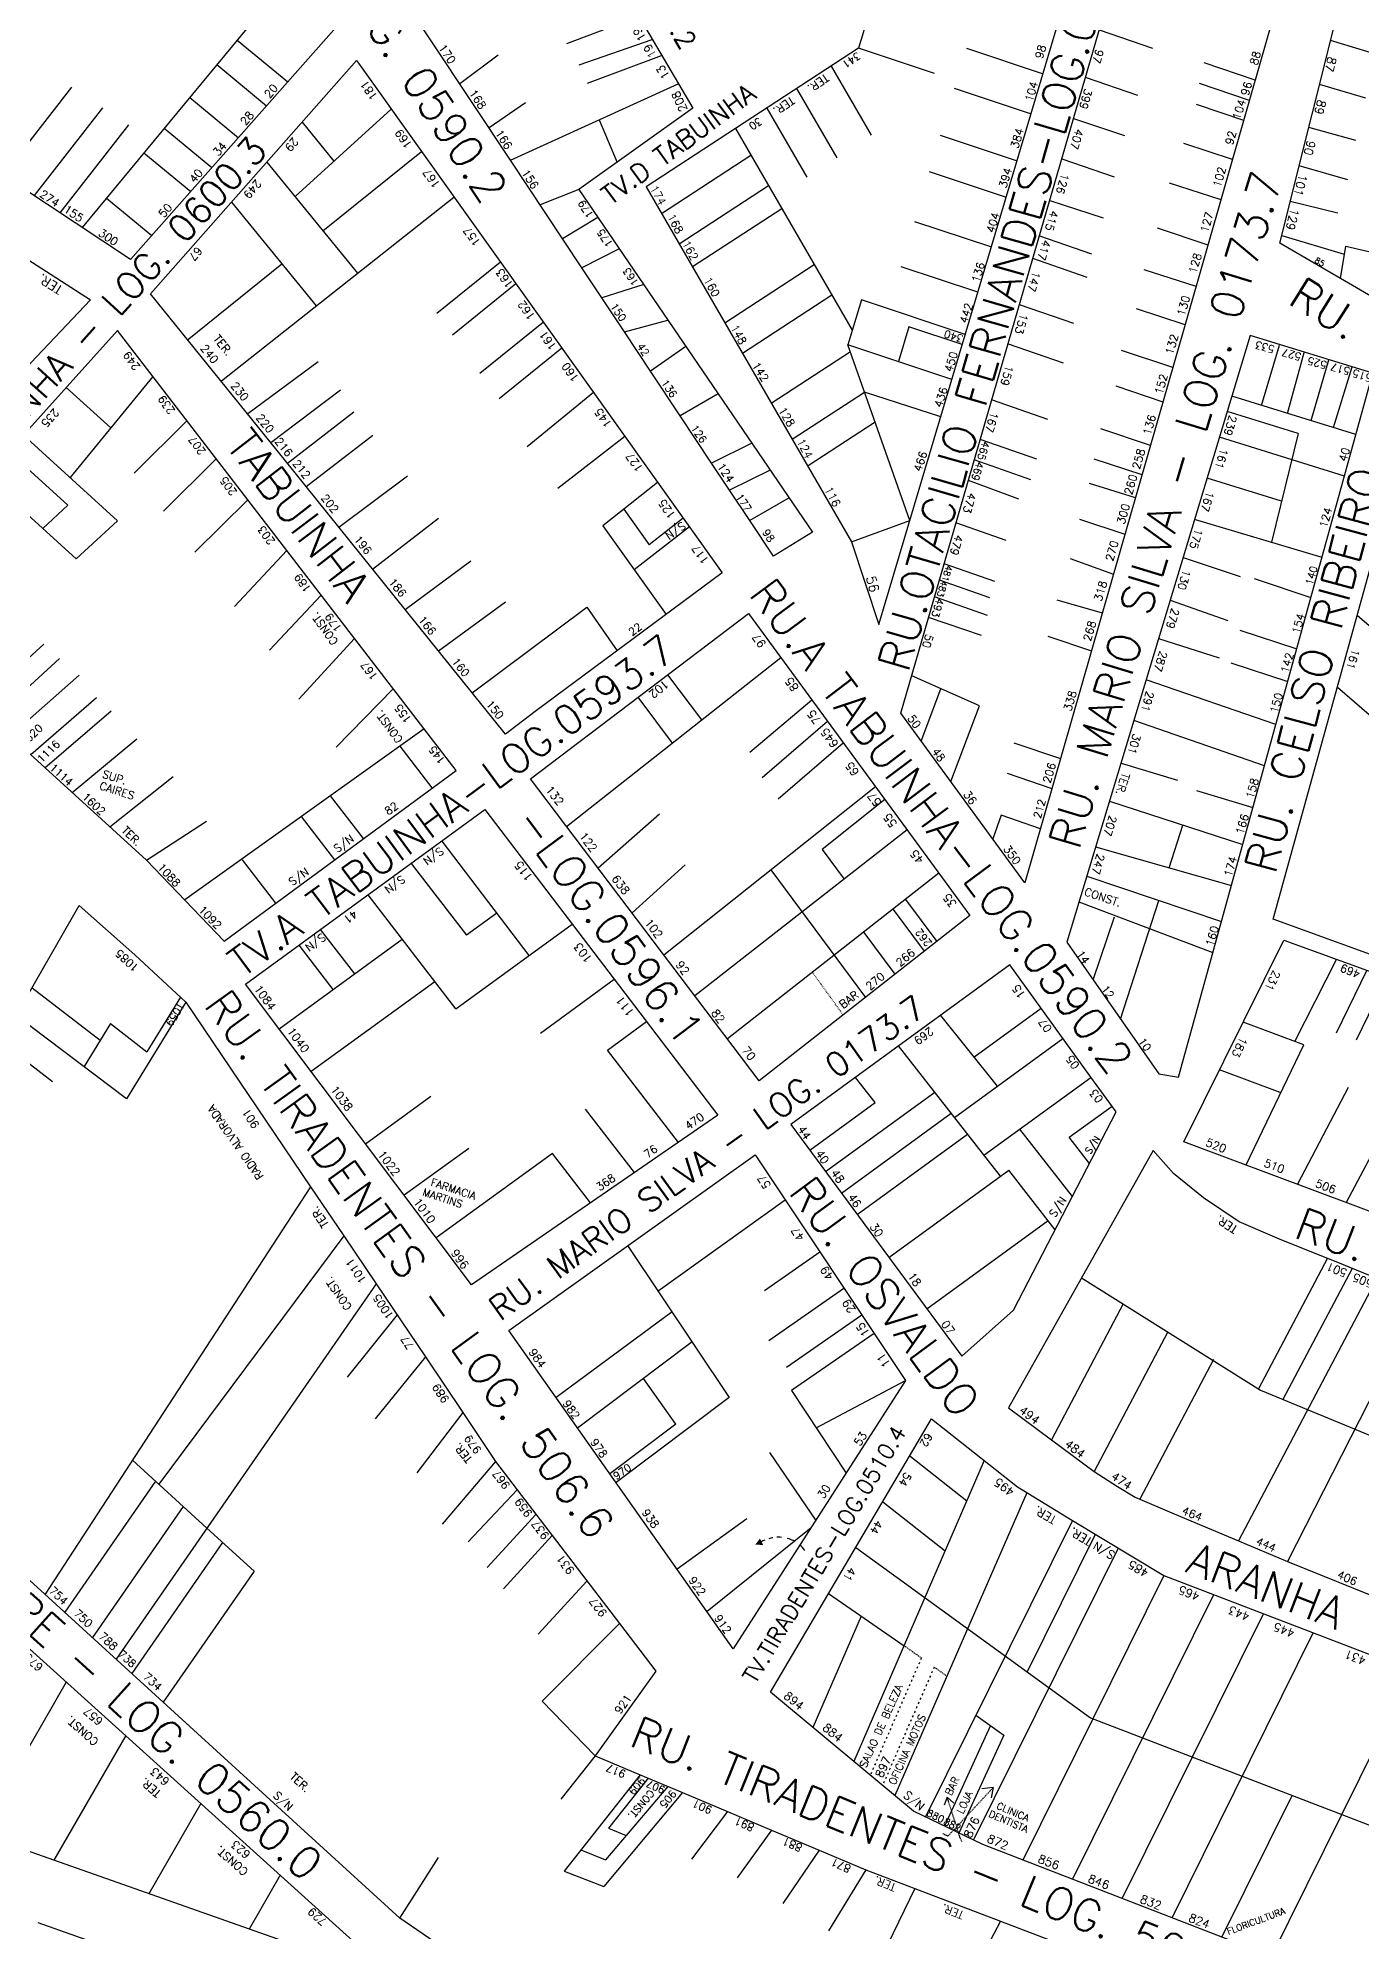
# Model space of a CAD drawing. Extents: x 714896 to 749292, y 8417558 to 8447149.
# Drawn here: x 738444 to 738692.1, y 8426297.7 to 8426652.6 of the extents above; entities that cross this region are included whole.
import ezdxf

# ---------------------------------------------------------------- set-up
doc = ezdxf.new("R2010")
doc.units = 0
doc.header["$MEASUREMENT"] = 0
doc.linetypes.add('ACAD_ISO03W100', pattern=[30, 12, -18])
for name, color, linetype in [('LOTE', 7, 'CONTINUOUS'), ('NUM-PORTA', 7, 'CONTINUOUS'), ('QUADRA', 6, 'CONTINUOUS'), ('TEXTO', 7, 'CONTINUOUS'), ('TEXTODERUA', 3, 'CONTINUOUS')]:
    doc.layers.add(name, color=color, linetype=linetype)
doc.styles.add('ROMANS', font='ROMANS.SHX', dxfattribs={"height": 1.5})

msp = doc.modelspace()

# ---------------------------------------------------------------- hatches: boundary and pattern name
at = {"layer": 'LOTE'}
msp.add_hatch(color=7, dxfattribs=at).paths.add_polyline_path([(738578.47, 8426370.08), (738579.96, 8426370.07), (738579.37, 8426371.26)])

# ---------------------------------------------------------------- linework, layer by layer
at = {"layer": 'LOTE', "color": 7}
for p, q in [((738492.3, 8426665.44, 517.74), (738452.27, 8426617.05, 517.09)), ((738543.17, 8426651.55, 519.87), (738556.59, 8426656.6, 519.43)), ((738481.35, 8426652.19, 1.15), (738490.84, 8426644.35)), ((738545.49, 8426647.54, 519.81), (738559.13, 8426652.29, 519.43)), ((738653.03, 8426650.59, 523), (738643.01, 8426654.04, 520)), ((738695.23, 8426649.42, 526.91), (738686.37, 8426652.1, 526.43)), ((738530.29, 8426649.34, 520.25), (738523.08, 8426643.99, 521.07)), ((738547.04, 8426644.09, 519.76), (738560.91, 8426649.26, 519.43)), ((738477.53, 8426647.57, 1.13), (738486.86, 8426639.86)), ((738650.2, 8426641.78, 522.85), (738640.44, 8426645.14, 520)), ((738662.6, 8426647.98, 524.64), (738672.19, 8426644.72, 526.07)), ((738450.29, 8426643.32, 516.68), (738437.45, 8426626.85, 517.09)), ((738472.43, 8426641.41, 1.1), (738481.56, 8426633.86)), ((738532.6, 8426629.65, 521.07), (738564.01, 8426643.99, 519.43)), ((738661.74, 8426644.12, 524.64), (738671.11, 8426640.93, 526.07)), ((738692.99, 8426641.27, 526.89), (738684.31, 8426643.86, 526.43)), ((738456.08, 8426639.49, 517.57), (738443.24, 8426623.02, 517.98)), ((738492.19, 8426622.86, 518.53), (738510.22, 8426639.24, 519.63)), ((738535.38, 8426640.41, 520.17), (738528.57, 8426635.72, 521.07)), ((738661.14, 8426640.18, 524.69), (738670.03, 8426637.15, 526.07)), ((738460.94, 8426636.27, 516.68), (738448.1, 8426619.8, 517.09)), ((738467.66, 8426635.65, 1.08), (738476.6, 8426628.26)), ((738493.51, 8426636.79, 519.55), (738499.48, 8426629.48, 518.93)), ((738549.2, 8426637.23, 519.27), (738552.59, 8426629.23, 517.58)), ((738647.79, 8426634.2, 522.75), (738638.21, 8426637.42, 520)), ((738691.13, 8426633.34, 526.89), (738682.28, 8426635.76, 526.43)), ((738463.84, 8426631.03, 1.06), (738472.63, 8426623.77)), ((738497.4, 8426616.42, 516.59), (738515.89, 8426631.3, 519.63)), ((738658.77, 8426632.87, 524.61), (738667.93, 8426629.85, 526.07)), ((738486.87, 8426629.3, 519.55), (738503.9, 8426608.45, 517.78)), ((738645.83, 8426626.48, 522.76), (738636.02, 8426629.87, 520)), ((738689.59, 8426625.99, 526.91), (738680.48, 8426628.6, 526.43)), ((738545.41, 8426624.16, 519.75), (738538.13, 8426621.32)), ((738656.07, 8426625.39, 524.49), (738665.76, 8426622.28, 526.07)), ((738456.83, 8426622.56, 1.03), (738465.34, 8426615.53)), ((738478.4, 8426588.3, 512.41), (738521.99, 8426622.75, 519.63)), ((738480.27, 8426621.79, 519.55), (738496.16, 8426602.34, 517.9)), ((738643.77, 8426618.78, 522.76), (738633.76, 8426622.04, 520)), ((738687.73, 8426619.72, 526.92), (738678.81, 8426621.91, 526.43)), ((738542.32, 8426615, 520.19), (738548.96, 8426618.95, 521.91)), ((738653.87, 8426616.95, 524.5), (738663.33, 8426613.81, 526.07)), ((738552.99, 8426613.03, 521.91), (738545.98, 8426609.5, 521.07)), ((738641.59, 8426612.02, 522.7), (738631.84, 8426615.39, 520)), ((738677.21, 8426615.56, 526.43), (738688.92, 8426612.03, 527.02)), ((738688.21, 8426607.49, 527.12), (738689.21, 8426613.54, 527.01)), ((738689.21, 8426613.54, 527.01), (738700.16, 8426611.02, 527.15)), ((738471.95, 8426595.94, 512.41), (738489.71, 8426610.23, 515.33)), ((738530.72, 8426610.53, 519.63), (738518.8, 8426600.92, 518.13)), ((738640.71, 8426607.68, 522.76), (738630.53, 8426611.21, 519.98)), ((738533.62, 8426606.46, 519.63), (738521.71, 8426596.85, 518.13)), ((738557.57, 8426606.33, 521.91), (738549.71, 8426603.88, 521.07)), ((738651.38, 8426609.19, 524.44), (738661.11, 8426606.05, 526.07)), ((738638.2, 8426599.04, 519.71), (738628.02, 8426602.56, 516.92)), ((738538.75, 8426599.27, 519.63), (738526.84, 8426589.66, 518.13)), ((738553.95, 8426597.49, 521.07), (738562.09, 8426599.69, 521.91)), ((738649.94, 8426601.88, 524.53), (738659.04, 8426598.84, 526.07)), ((738636.31, 8426591.6, 522.81), (738625.99, 8426595.17, 520)), ((738483.31, 8426582.16, 512.42), (738496.55, 8426591.9, 516.19)), ((738542.24, 8426594.39, 519.63), (738530.44, 8426584.9, 518.06)), ((738565.49, 8426594.71, 521.91), (738558.87, 8426590.08, 521.07)), ((738607.48, 8426562.12, 526.55), (738595.87, 8426595.06, 521.4)), ((738647.07, 8426594.05, 524.43), (738656.75, 8426590.83, 526.07)), ((738465.53, 8426589.11, 517.92), (738450, 8426570.17, 517.24)), ((738449.3, 8426587.03, 517.91), (738457.62, 8426579.46, 517.91)), ((738487.64, 8426576.75, 512.42), (738500.73, 8426586.59, 516.07)), ((738548.14, 8426586.12, 519.63), (738535.74, 8426575.95, 517.98)), ((738571.51, 8426585.88, 521.91), (738564.41, 8426581.74, 521.07)), ((738633.38, 8426581.03, 522.85), (738622.95, 8426584.66, 520)), ((738646.07, 8426587.38, 524.56), (738654.89, 8426584.33, 526.07)), ((738691.11, 8426578.24, 524.88), (738667.87, 8426585.41, 516.98)), ((738490.75, 8426572.83, 512.42), (738503.21, 8426582.46, 515.91)), ((738680.27, 8426578.39, 521.66), (738666.99, 8426582.52, 516.98)), ((738441.26, 8426578.12, 517.91), (738458.9, 8426562.07, 516.57)), ((738471.92, 8426580.81, 517.92), (738462.02, 8426570.98, 517.08)), ((738494.29, 8426568.46, 512.42), (738506.75, 8426578.09, 515.91)), ((738554.04, 8426577.85, 519.63), (738541.49, 8426568.13, 518.01)), ((738643.23, 8426579.34, 524.48), (738652.56, 8426576.22, 526.07)), ((738688.97, 8426570.45, 524.88), (738665.54, 8426577.73, 516.98)), ((738680.27, 8426578.39, 521.66), (738675.3, 8426558.02, 521.22)), ((738438.5, 8426575.06, 517.91), (738449.6, 8426564.96, 517.91)), ((738577.84, 8426576.59, 521.91), (738570.29, 8426572.88, 521.07)), ((738631.31, 8426573.6, 522.89), (738620.68, 8426577.3, 519.97)), ((738434.22, 8426570.31, 517.91), (738451.14, 8426554.91, 517.91)), ((738477.4, 8426573.68, 517.92), (738467.51, 8426563.84, 517.08)), ((738500.4, 8426560.87, 512.41), (738513.25, 8426570.5, 515.94)), ((738581.3, 8426571.52, 521.91), (738573.68, 8426567.77, 521.07)), ((738630.19, 8426569.76, 522.89), (738619.56, 8426573.46, 519.97)), ((738641.95, 8426573.65, 524.54), (738650.98, 8426570.72, 526.07)), ((738560.18, 8426569.25, 519.63), (738549.89, 8426561.12, 518.36)), ((738627.91, 8426566.12, 522.71), (738618.45, 8426569.62, 519.97)), ((738641.07, 8426569.11, 524.6), (738649.74, 8426566.4, 526.07)), ((738677.18, 8426565.72, 521.69), (738663.22, 8426570.06, 516.98)), ((738444.88, 8426560.61, 517.62), (738449.6, 8426564.96, 517.91)), ((738483.32, 8426566, 517.92), (738473.42, 8426556.17, 517.08)), ((738553.82, 8426564.23, 517.86), (738558.57, 8426557.57, 518.31)), ((738584.84, 8426566.33, 521.91), (738577.45, 8426562.09, 521.07)), ((738451.14, 8426554.91, 516.1), (738458.9, 8426562.07, 516.57)), ((738506.73, 8426553, 512.41), (738519.12, 8426562.54, 515.95)), ((738549.89, 8426561.12, 517.87), (738561.76, 8426544.49, 519.01)), ((738566.14, 8426560.9, 519.63), (738555.77, 8426552.88, 518.44)), ((738564.98, 8426562.53, 519.63), (738558.57, 8426557.57, 518.89)), ((738625.54, 8426558.33, 522.76), (738616.27, 8426561.58, 520)), ((738639.31, 8426562.39, 524.64), (738647.78, 8426559.55, 526.07)), ((738684.76, 8426555.19, 524.88), (738660.88, 8426562.32, 516.98)), ((738490.63, 8426556.5, 517.92), (738480.83, 8426545.96, 516.98)), ((738512.81, 8426545.44, 512.41), (738525.13, 8426554.56, 516.06)), ((738623.39, 8426550.68, 522.88), (738613.91, 8426553.99, 519.96)), ((738637.55, 8426554.99, 524.71), (738645.64, 8426552.07, 526.07)), ((738658.71, 8426555.15, 516.98), (738669.39, 8426551.63, 520.21)), ((738622.48, 8426547.63, 522.93), (738613.02, 8426550.93, 519.96)), ((738672.01, 8426551.22, 521.65), (738682.69, 8426547.7, 524.88)), ((738497.08, 8426548.13, 517.92), (738487.43, 8426537.82, 516.94)), ((738519.09, 8426537.65, 512.4), (738531.67, 8426546.88, 516.4)), ((738525.41, 8426529.79, 512.4), (738546.92, 8426545.88, 517.87)), ((738546.92, 8426545.88, 517.87), (738552.6, 8426537.7, 519.01)), ((738622.04, 8426544.32, 523.09), (738612.11, 8426547.79, 519.96)), ((738635.06, 8426547.24, 524.7), (738643.55, 8426544.77, 526.07)), ((738656.3, 8426547.17, 516.98), (738667.13, 8426543.38, 520.14)), ((738620.93, 8426540.56, 523.18), (738610.98, 8426543.92, 519.95)), ((738432.5, 8426527.43, 514.65), (738445.07, 8426538.93, 516.15)), ((738503.35, 8426539.98, 517.92), (738492.92, 8426528.59, 516.85)), ((738633.35, 8426540.41, 524.76), (738641.51, 8426537.65, 526.07)), ((738654.13, 8426540, 516.98), (738665.46, 8426536.34, 520.15)), ((738669.35, 8426541.58, 521.65), (738680.03, 8426538.07, 524.88)), ((738435.45, 8426524.73, 514.65), (738448.02, 8426536.23, 516.15)), ((738543.12, 8426504.76, 518.85), (738583.27, 8426536.42, 520.05)), ((738667.65, 8426535.42, 521.65), (738678.33, 8426531.9, 524.88)), ((738438.78, 8426521.7, 514.65), (738451.7, 8426533.13, 516.12)), ((738568.46, 8426524.74, 519.7), (738562.09, 8426533.19, 520.05)), ((738620.51, 8426527.39, 524.07), (738607.82, 8426533.01, 519.95)), ((738676.11, 8426523.85, 524.88), (738651.79, 8426532.25, 516.98)), ((738442.62, 8426518.21, 514.65), (738454.95, 8426528.95, 516.06)), ((738510.6, 8426530.56, 517.92), (738499.93, 8426519.61, 516.79)), ((738562.98, 8426520.38, 519.7), (738556.51, 8426528.96, 520.05)), ((738577.48, 8426518.66, 519.71), (738589.07, 8426528.51, 520.05)), ((738609.62, 8426520.77, 523.04), (738613.29, 8426530.58, 521.66)), ((738445.3, 8426515.77, 514.65), (738457.71, 8426526.42, 516.05)), ((738579.81, 8426513.93, 519.63), (738592.04, 8426524.47, 520.05)), ((738615.19, 8426513.15, 526.07), (738620.51, 8426527.39, 524.07)), ((738673.96, 8426516.09, 524.88), (738649.47, 8426524.59, 516.98)), ((738450.42, 8426511.11, 514.65), (738462.52, 8426521.19, 516.03)), ((738516.4, 8426523.03, 517.92), (738471.5, 8426491.01, 516.08)), ((738582.77, 8426509.9, 519.63), (738595, 8426520.44, 520.05)), ((738627, 8426520.45, 524.92), (738635.72, 8426517.46, 526.07)), ((738457.45, 8426504.71, 514.65), (738469.32, 8426514.11, 516.04)), ((738625.74, 8426514.76, 525.11), (738634.12, 8426511.87, 526.07)), ((738647.07, 8426516.64, 516.98), (738657.66, 8426513.42, 519.74)), ((738601.03, 8426512.2, 520.05), (738561.37, 8426480.65, 518.85)), ((738661.22, 8426511.51, 522.13), (738671.81, 8426508.3, 524.88)), ((738560.5, 8426507.08, 519.44), (738549.04, 8426496.94, 518.85)), ((738602.81, 8426509.79, 520.05), (738591.02, 8426500.41, 519.56)), ((738624.6, 8426506.85, 525.56), (738623.02, 8426502.43, 526.07)), ((738631.95, 8426504.31, 526.07), (738624.6, 8426506.85, 525.56)), ((738644.91, 8426509.5, 516.98), (738669.9, 8426501.37, 524.88)), ((738464.35, 8426498.44, 514.65), (738475.56, 8426505.72, 516.05)), ((738606.96, 8426504.13, 520.05), (738567.17, 8426472.98, 518.85)), ((738656.11, 8426496.99, 520.92), (738658.69, 8426505.01, 522.05)), ((738519.7, 8426502.02), (738536.04, 8426480.53, 540.18)), ((738591.02, 8426500.41, 519.56), (738595.13, 8426494.87, 519.04)), ((738642.31, 8426500.93, 516.98), (738667.77, 8426493.66, 524.88)), ((738565.34, 8426497.53, 519.32), (738555.38, 8426488.55, 518.85)), ((738612.94, 8426495.98, 520.05), (738573.27, 8426464.91, 518.85)), ((738581.42, 8426496.6, 519.84), (738599.14, 8426472.71, 518.96)), ((738640.65, 8426495.42, 516.98), (738665.91, 8426486.91, 524.88)), ((738522.33, 8426470.53, -1303.59), (738505.87, 8426491.93, 522.83)), ((738604.33, 8426489.2, 519.25), (738610.16, 8426481.34, 518.96)), ((738606.69, 8426491.05, 519.25), (738612.52, 8426483.19, 518.96)), ((738639.19, 8426490.6, 516.98), (738664.31, 8426481.12, 524.88)), ((738647, 8426468.63, 516.94), (738654.14, 8426490.87, 520.07)), ((738503.39, 8426477.13), (738496.99, 8426485.44, 522.83)), ((738522.33, 8426470.53, -1303.59), (738544.16, 8426486.45)), ((738530, 8426488.48, 523.8), (738524.31, 8426484.35, 522.83)), ((738641.83, 8426476, 516.94), (738645.86, 8426487.78, 518.49)), ((738489.22, 8426466.78), (738512.27, 8426483.61)), ((738499.35, 8426474.18), (738492.95, 8426482.49, 522.83)), ((738598.82, 8426484.88, 519.25), (738604.65, 8426477.03, 518.96)), ((738679.64, 8426464.44, 528.28), (738687.45, 8426479.83, 524.18)), ((738442.89, 8426474.5), (738455.65, 8426464.66, 1.03)), ((738518.4, 8426475.64, 3.94), (738495.22, 8426458.79)), ((738538.21, 8426466.02, 522.83), (738552.04, 8426476.11)), ((738687.47, 8426466.05, 527.56), (738693.17, 8426477.76, 524.18)), ((738691.24, 8426464.72, 527.56), (738696.94, 8426476.43, 524.18)), ((738471.72, 8426471.8, 516.36), (738460.61, 8426453.7, 515.81)), ((738470.69, 8426472.75, 516.36), (738464.41, 8426462.53, 516.36)), ((738460.61, 8426453.7, 515.81), (738439.91, 8426469.3, 514.3)), ((738457.58, 8426467.8, 515.81), (738452.62, 8426459.72, 515.81)), ((738457.58, 8426467.8, 515.81), (738464.41, 8426462.53, 516.36)), ((738550.78, 8426462.81, 1475.39), (738558.11, 8426468.16)), ((738613.23, 8426469.32, 516.98), (738623.86, 8426456.04, 517.35)), ((738619.48, 8426461.51), (738632.09, 8426470.68)), ((738681.33, 8426463.8, 527.6), (738670, 8426468.09, 526.8)), ((738437.09, 8426464.37, 514.29), (738446.71, 8426456.95, 515.33)), ((738615.83, 8426450.19), (738636.17, 8426465)), ((738670.54, 8426441.29, 526.8), (738681.33, 8426463.8, 527.6)), ((738564.07, 8426445.53), (738550.78, 8426462.81, 1475.39)), ((738624.45, 8426439.16, 525.28), (738605.36, 8426463.6)), ((738600.97, 8426452.98, -0.24), (738597.27, 8426457.71)), ((738621.37, 8426443.1), (738641.43, 8426457.69)), ((738676.89, 8426454.85, 527.6), (738665.55, 8426459.13, 526.8)), ((738517.65, 8426454.1, 1.49), (738505.43, 8426445.2)), ((738591.67, 8426440.04), (738612.13, 8426454.93, -0.39)), ((738689.67, 8426455.82, 528.18), (738680.17, 8426437.71, 526.8)), ((738555.83, 8426439.86), (738546.68, 8426451.75)), ((738588.7, 8426444.06), (738600.97, 8426452.98, -0.24)), ((738594.64, 8426436.02), (738615.21, 8426450.98, -0.4)), ((738637.36, 8426446.49), (738645.4, 8426452.34)), ((738698.26, 8426451.04, 528.58), (738689.32, 8426434.24, 526.8)), ((738597.61, 8426431.99), (738618.29, 8426447.04, -0.4)), ((738637.97, 8426435.37), (738628.1, 8426448, -0.49)), ((738641.19, 8426441.59), (738637.36, 8426446.49, -0.19)), ((738524.75, 8426444.37, 1.14), (738512.64, 8426435.6)), ((738540.49, 8426443.42, 2.05), (738518.65, 8426427.6)), ((738547.59, 8426434.19), (738540.49, 8426443.42, 2.05)), ((738603.55, 8426423.95), (738626.03, 8426440.31, -0.43)), ((738634.75, 8426429.15), (738626.03, 8426440.31, -0.43)), ((738495.11, 8426437.2, 516.59), (738445.33, 8426360.8)), ((738560.25, 8426417.68, 517.88), (738584.09, 8426434.74, 517.89)), ((738610.67, 8426414.29), (738633.43, 8426430.85)), ((738501.32, 8426428.02, 516.59), (738466.62, 8426381.45, 515.23)), ((738554.56, 8426426.17, 517.92), (738573.62, 8426397.7, 517.81)), ((738580.2, 8426417.73, 517.86), (738590.57, 8426425.02, 517.89)), ((738507.41, 8426419.02, 516.6), (738458.63, 8426348.66)), ((738581.04, 8426408.41, 517.84), (738595.12, 8426418.18, 517.89)), ((738639.69, 8426420.16), (738673.25, 8426399.07)), ((738511.31, 8426413.21, 516.6), (738501.94, 8426401.48, 516.3)), ((738562.89, 8426413.73, 517.87), (738541.14, 8426397.67, 517.92)), ((738584.37, 8426403.41, 517.84), (738598.44, 8426413.19, 517.89)), ((738566.65, 8426408.11, 517.81), (738545.17, 8426391.95, 517.92)), ((738600.76, 8426409.71, 517.89), (738585.26, 8426399.01, 517.82)), ((738516.64, 8426405.29, 516.6), (738507.2, 8426393.72, 516.45)), ((738589.9, 8426392.02, 517.78), (738606.65, 8426400.87, 517.78)), ((738573.62, 8426397.7, 517.81), (738552.39, 8426381.73, 517.92)), ((738585.26, 8426399.01, 517.82), (738595.52, 8426383.53, 517.67)), ((738673.25, 8426399.07), (738737.24, 8426372.59)), ((738523.63, 8426394.87, 516.6), (738515.02, 8426383.55, 516.67)), ((738563.61, 8426392.68, 517.86), (738551.23, 8426383.36, 517.92)), ((738461.71, 8426385.94), (738475.65, 8426373.21, 110.19)), ((738529.76, 8426385.72, 517.12), (738519.77, 8426373.92, 516.55)), ((738581.18, 8426387.41, 517.8), (738589.82, 8426374.65, 517.67)), ((738621.42, 8426385.86), (738596.99, 8426329.47)), ((738466.05, 8426381.98, 180.26), (738449.02, 8426357.43)), ((738533.84, 8426380.39, 517.65), (738524.68, 8426370.64, 512.05)), ((738629.44, 8426379.83, 517.85), (738604.67, 8426323.07)), ((738471.22, 8426377.26, 180.26), (738454.19, 8426352.71)), ((738537.37, 8426375.77, 517.65), (738528.21, 8426365.8, 513.75)), ((738475.65, 8426373.21, 110.19), (738484.51, 8426365.12, 180.26)), ((738540.41, 8426371.8, 517.65), (738531.25, 8426361.83, 513.75)), ((738576.88, 8426374.95, 517.8), (738563.83, 8426365.52, 517.92)), ((738588.95, 8426373.29, 517.67), (738569.45, 8426357.56, 517.92)), ((738637.97, 8426374.61), (738610.38, 8426319.09)), ((738642.25, 8426372.04), (738629.45, 8426346.24)), ((738478.6, 8426370.51, 180.26), (738461.58, 8426345.97)), ((738646.54, 8426369.46), (738619.39, 8426314.74)), ((738484.51, 8426365.12, 180.26), (738467.49, 8426340.57)), ((738546.92, 8426363.29, 517.65), (738537.76, 8426353.32, 513.75)), ((738655.12, 8426364.32), (738628.66, 8426310.98)), ((738538.52, 8426340.79, 515.02), (738553, 8426355.34, 517.65)), ((738598.34, 8426356.73), (738589.3, 8426335.86)), ((738449.3, 8426344.35), (738432.91, 8426315.89)), ((738548.48, 8426330.52, 515.72), (738538.52, 8426340.79, 515.02)), ((738622.59, 8426336.19, 530.78), (738613.98, 8426317.35)), ((738460.43, 8426334.3), (738446.98, 8426310.93)), ((738625.08, 8426334.42, 517.85), (738616.69, 8426316.05)), ((738548.48, 8426330.52, 515.03), (738542.03, 8426322.37, 515.2)), ((738556.93, 8426326.96, 515.03), (738542.65, 8426308.92)), ((738558.4, 8426326.34), (738550.95, 8426316.93, 515.03)), ((738564.86, 8426323.63, 515.03), (738550.08, 8426306.01)), ((738562.09, 8426324.79, 515.03), (738550.43, 8426311.02, 515.03)), ((738474.54, 8426321.56), (738464.8, 8426304.66)), ((738573.29, 8426320.06, 515.03), (738566.51, 8426311.16, 515.33)), ((738581.56, 8426316.57, 515.03), (738575.08, 8426307.66, 515.41)), ((738511.86, 8426300.06, 515.97), (738519.12, 8426311.43, 516.64)), ((738590.46, 8426312.81, 515.03), (738583.68, 8426302.85, 515.51)), ((738489.38, 8426308.16), (738483.56, 8426298.05)), ((738599.19, 8426309.12, 516.03), (738592.19, 8426297.73, 515.56)), ((738608.38, 8426305.63, 517.02), (738603.33, 8426295.21, 515.64)), ((738624.5, 8426299.5, 517.02), (738618.91, 8426288.97, 515.74))]:
    msp.add_line(p, q, dxfattribs=at)
at = {"layer": 'LOTE', "linetype": 'ACAD_ISO03W100', "ltscale": 0.03}
for p, q in [((738609.64, 8426348.87, 200.31), (738600.06, 8426326.91)), ((738612.04, 8426347.16, 202.29), (738602.37, 8426324.99))]:
    msp.add_line(p, q, dxfattribs=at)
at = {"layer": 'LOTE', "color": 7}
for points in [[(738612.07, 8426645.91), (738597.84, 8426650.66)], [(738632.36, 8426645.87), (738618.13, 8426650.62)], [(738630.1, 8426638.33), (738615.87, 8426643.07)], [(738627.47, 8426629.55), (738613.24, 8426634.3)], [(738625.42, 8426622.71), (738611.19, 8426627.45)], [(738622.63, 8426613.39), (738608.4, 8426618.13)], [(738620.23, 8426604.9), (738605.87, 8426609.69)], [(738598.38, 8426603.5), (738595.87, 8426595.06)], [(738617.87, 8426597), (738598.38, 8426603.5)], [(738607.3, 8426598.42), (738605.36, 8426591.9)], [(738617.3, 8426595.09), (738607.3, 8426598.42)], [(738615.36, 8426588.56), (738595.87, 8426595.06)], [(738673.43, 8426583.7), (738676.8, 8426595.01)], [(738678.28, 8426582.2), (738681.41, 8426593.62)], [(738682.71, 8426580.83), (738686.01, 8426592.23)], [(738686.94, 8426579.52), (738690.44, 8426590.9)], [(738613.27, 8426581.54), (738598.99, 8426586.2)], [(738596.56, 8426558.11), (738607.48, 8426562.12)], [(738542.65, 8426308.92), (738550.08, 8426306.01)]]:
    msp.add_lwpolyline(points, dxfattribs=at)
at = {"layer": 'LOTE', "color": 7, "linetype": 'CONTINUOUS', "flags": 128}
for points in [[(738592.69, 8426647.3), (738600.21, 8426634.32)], [(738586.24, 8426643.09), (738593.76, 8426630.11)], [(738580.63, 8426639.43), (738588.15, 8426626.45)], [(738574.77, 8426635.61), (738596.68, 8426597.77)], [(738560.93, 8426619.65), (738577.68, 8426630.58)], [(738564.2, 8426614), (738580.96, 8426624.92)], [(738566.69, 8426609.71), (738583.44, 8426620.63)], [(738572.8, 8426599.15), (738589.55, 8426610.08)], [(738576.09, 8426593.46), (738592.85, 8426604.39)], [(738581.5, 8426584.12), (738596.32, 8426593.78)], [(738585.42, 8426577.35), (738598.99, 8426586.2)], [(738588.41, 8426572.39), (738600.97, 8426580.58)], [(738691.38, 8426544.39), (738709.46, 8426528.79)], [(738687.65, 8426530.89), (738705.93, 8426515.12)], [(738517.93, 8426511.97), (738511.88, 8426519.81)], [(738505.04, 8426502.49), (738498.85, 8426510.52)], [(738499.63, 8426498.51), (738493.38, 8426506.62)], [(738488.56, 8426490.36), (738482.31, 8426498.47)], [(738685.77, 8426423.79), (738672.86, 8426399.31)], [(738690.4, 8426421.9), (738677.44, 8426397.33)], [(738695.03, 8426420.01), (738669.08, 8426370.8)], [(738647.47, 8426415.27), (738634.02, 8426389.79)], [(738703.54, 8426416.52), (738678.32, 8426366.97)], [(738655.86, 8426410), (738642.06, 8426383.83)], [(738664.4, 8426404.82), (738650.6, 8426378.65)], [(738607.48, 8426386.78), (738618.16, 8426378.33)], [(738602.4, 8426378.16), (738614.09, 8426368.92)], [(738637.99, 8426307.36), (738664.45, 8426360.74)], [(738647.31, 8426303.75), (738673.79, 8426357.15)], [(738656.64, 8426300.13), (738683.13, 8426353.57)], [(738675.28, 8426292.91), (738701.8, 8426346.41)], [(738641.33, 8426337.62), (738707.15, 8426312.36)], [(738665.96, 8426296.52), (738679.14, 8426323.11)]]:
    msp.add_lwpolyline(points, dxfattribs=at)
at = {"layer": 'LOTE', "color": 7, "flags": 128}
for points, elevation in [([(738513.95, 8426497.82), (738524.31, 8426484.35)], 522.83), ([(738563.61, 8426392.68), (738557.55, 8426401.26)], 517.86)]:
    msp.add_lwpolyline(points, dxfattribs=dict(at, elevation=elevation))
at = {"layer": 'LOTE', "color": 7, "linetype": 'ACAD_ISO03W100', "ltscale": 0.01, "elevation": 519.2, "flags": 128}
msp.add_lwpolyline([(738589.23, 8426477.37), (738594.95, 8426469.43)], dxfattribs=at)
at = {"layer": 'LOTE', "color": 7, "linetype": 'CONTINUOUS', "flags": 128}
for points, elevation in [([(738597.32, 8426369.55), (738641.33, 8426337.62)], 517.85), ([(738592.24, 8426360.94), (738606.39, 8426351.17)], 517.83), ([(738619.84, 8426338.13), (738625.08, 8426334.42)], 517.85)]:
    msp.add_lwpolyline(points, dxfattribs=dict(at, elevation=elevation))
at = {"layer": 'LOTE', "linetype": 'ACAD_ISO03W100', "ltscale": 0.003, "elevation": 517.83, "flags": 128}
for points in [[(738606.39, 8426351.17), (738609.64, 8426348.87)], [(738612.04, 8426347.16), (738614.44, 8426345.46)]]:
    msp.add_lwpolyline(points, dxfattribs=at)
at = {"layer": 'LOTE', "color": 3, "linetype": 'ACAD_ISO03W100', "ltscale": 0.003, "flags": 128}
msp.add_lwpolyline([(738613.63, 8426315.96), (738614.65, 8426315.5), (738623.1, 8426324.56)], dxfattribs=at)
at = {"layer": 'LOTE', "color": 2, "flags": 128}
for points in [[(738614.46, 8426322.79), (738613.93, 8426321.24)], [(738614.46, 8426322.79), (738615.74, 8426321.64)]]:
    msp.add_lwpolyline(points, dxfattribs=at)
at = {"layer": 'LOTE', "color": 2, "linetype": 'ACAD_ISO03W100', "ltscale": 0.003, "flags": 128}
msp.add_lwpolyline([(738617.25, 8426314.37), (738616.9, 8426315.2), (738614.46, 8426322.79)], dxfattribs=at)
at = {"layer": 'LOTE', "color": 3, "flags": 128}
for points in [[(738623.1, 8426324.56), (738620.99, 8426324.32)], [(738623.1, 8426324.56), (738622.74, 8426322.66)]]:
    msp.add_lwpolyline(points, dxfattribs=at)
at = {"layer": 'LOTE', "color": 7, "elevation": 515.03}
for points in [[(738550.95, 8426316.93), (738554.31, 8426315.6)], [(738545.77, 8426312.87), (738550.43, 8426311.02)]]:
    msp.add_lwpolyline(points, dxfattribs=at)
at = {"layer": 'LOTE', "color": 7}
for centre, radius, start, end in [((738582.83, 8426365.19), 6.3, 84.9256, 92.6814), ((738582.78, 8426365.13), 6.36, 113.3925, 120.3687), ((738582.81, 8426365.15), 6.34, 99.2405, 106.5457), ((738582.86, 8426365.27), 6.22, 60.5405, 75.1629), ((738582.71, 8426365.34), 6.26, 35.793, 49.2505)]:
    msp.add_arc(centre, radius, start, end, dxfattribs=at)
at = {"layer": 'QUADRA', "color": 6, "linetype": 'CONTINUOUS'}
for points in [[(738589.24, 8426559.92), (738581.89, 8426555.41), (738577.45, 8426562.09), (738573.68, 8426567.77), (738570.29, 8426572.88), (738564.41, 8426581.74), (738558.87, 8426590.08), (738553.95, 8426597.49), (738549.71, 8426603.88), (738545.98, 8426609.5), (738532.6, 8426629.65), (738503.1, 8426674.07), (738460.04, 8426738.95), (738490.79, 8426768.43), (738566.76, 8426639.39), (738545.41, 8426624.16), (738589.24, 8426559.92)], [(738412.21, 8426545.89), (738464.35, 8426498.44), (738478.89, 8426483.25), (738522.4, 8426515.26), (738458.91, 8426597.7), (738412.21, 8426545.89)], [(738657.86, 8426457.73), (738694.29, 8426589.74), (738671.31, 8426596.8), (738636.9, 8426483.04), (738654.17, 8426458.39), (738657.86, 8426457.73)]]:
    msp.add_lwpolyline(points, close=True, dxfattribs=at)
at = {"layer": 'QUADRA', "color": 6}
for points in [[(738453.67, 8426725.2), (738499.45, 8426654.09), (738461.36, 8426611.03), (738393.82, 8426655.72), (738453.67, 8426725.2)], [(738601.68, 8426542.64), (738649.17, 8426702.03), (738616.7, 8426712.86), (738597.84, 8426650.66), (738558.02, 8426624.69), (738596.56, 8426558.11), (738601.68, 8426542.64)], [(738605.79, 8426526.02), (738630.53, 8426611.21), (738656.15, 8426699.43), (738685.19, 8426689.91), (738659.07, 8426598.84), (738629.05, 8426494.18)], [(738695.11, 8426686.95), (738719.13, 8426679.73), (738697.67, 8426601.97), (738676.87, 8426614.12), (738695.11, 8426686.95)], [(738379.9, 8426651.05), (738453.83, 8426603.48), (738403.61, 8426550.48), (738345.73, 8426605.4), (738379.9, 8426651.05)], [(738531.63, 8426522.06), (738490.13, 8426573.63), (738465.08, 8426604.6), (738503.69, 8426648.32), (738504.09, 8426647.83), (738538.84, 8426599.14), (738572.29, 8426552.29), (738537.22, 8426526.31)], [(738724.5, 8426469.61), (738675.62, 8426487.35), (738702.03, 8426582.94), (738751.35, 8426540.4), (738733.85, 8426472.63)], [(738577.23, 8426544.66), (738618.74, 8426488.07), (738579.19, 8426457.09), (738536.36, 8426513.69), (738577.23, 8426544.66)], [(738482.92, 8426475.17), (738527.78, 8426507.92), (738571.48, 8426450.63), (738525.25, 8426418.81), (738482.92, 8426475.17)], [(738677.6, 8426483.43), (738736.02, 8426462.24), (738740.58, 8426471.86), (738778.47, 8426456.9), (738756.12, 8426409.23), (738658.86, 8426445.64), (738677.6, 8426483.43)], [(738617.2, 8426405.44), (738626.94, 8426414.05), (738646.19, 8426451.26), (738641.39, 8426457.74), (738641.39, 8426457.74), (738626.25, 8426478.8), (738585.14, 8426448.89), (738617.2, 8426405.44)], [(738578.45, 8426443.21), (738606.65, 8426400.87), (738574.37, 8426350.59), (738532.25, 8426410.25), (738578.45, 8426443.21)], [(738653.07, 8426444.01), (738625.99, 8426395.74), (738634.02, 8426389.79), (738642.06, 8426383.83), (738646.4, 8426380.98), (738649.74, 8426379.02), (738657.03, 8426375.86), (738669.08, 8426370.8), (738678.32, 8426366.97), (738696.84, 8426359.43), (738724.53, 8426347.93), (738741, 8426380.07), (738749.82, 8426397.6), (738687.43, 8426423.11), (738677.23, 8426427.2), (738669.23, 8426430.65), (738662.56, 8426435.14), (738656.91, 8426439.72)], [(738395.86, 8426392.6), (738511.48, 8426288.22), (738365.38, 8426339.68), (738395.86, 8426392.6)]]:
    msp.add_lwpolyline(points, close=True, dxfattribs=at)
for points in [[(738439.91, 8426469.3), (738451.72, 8426489.95), (738462.14, 8426480.71), (738471.72, 8426471.8), (738495.11, 8426437.2), (738501.32, 8426428.02), (738507.41, 8426419.02), (738516.64, 8426405.29), (738523.63, 8426394.87), (738529.76, 8426385.72), (738533.84, 8426380.39), (738540.41, 8426371.8), (738553, 8426355.34), (738559.82, 8426346.42), (738548.48, 8426330.52), (738556.93, 8426326.96), (738564.86, 8426323.63), (738573.29, 8426320.06), (738581.56, 8426316.57), (738590.46, 8426312.81), (738599.19, 8426309.12), (738608.38, 8426305.63), (738624.5, 8426299.5), (738634.78, 8426295.59)], [(738548.28, 8426275.07), (738511.86, 8426300.06), (738445.95, 8426360.23), (738400.89, 8426401.11)]]:
    msp.add_lwpolyline(points, dxfattribs=at)
at = {"layer": 'QUADRA', "color": 6, "flags": 128}
msp.add_lwpolyline([(738627.64, 8426380.94), (738637.97, 8426374.61), (738655.12, 8426364.32), (738720.47, 8426339.24), (738693.93, 8426285.68), (738621.15, 8426313.89), (738608.18, 8426320.16), (738581.35, 8426342.47), (738611.54, 8426393.67)], close=True, dxfattribs=at)
at = {"layer": 'QUADRA', "color": 6, "linetype": 'CONTINUOUS'}
msp.add_lwpolyline([(738443.93, 8426299.29), (738458.07, 8426294.3)], dxfattribs=at)

# ---------------------------------------------------------------- texts
at = {"layer": 'NUM-PORTA', "color": 7, "style": 'ROMANS'}
for s, height, rotation, p in [('194', 1.52, 120.3455, (738558.08, 8426652.51)), ('170', 1.512, 303.4894, (738519, 8426650.77)), ('19', 1.521, 120.1712, (738560.04, 8426649.37)), ('341', 1.4, 214.4678, (738597.62, 8426650.02)), ('98', 1.487, 73.003, (738632.33, 8426648.57)), ('97', 1.5, 253.7508, (738642.39, 8426650.58)), ('88', 1.5, 73.9871, (738672.62, 8426647.36)), ('87', 1.604, 255.8616, (738685.93, 8426649.17)), ('13', 1.522, 119.9558, (738562.49, 8426645.39)), ('20', 1.518, 49.508, (738487.42, 8426641.14)), ('181', 1.503, 125.3113, (738507.77, 8426641.59)), ('168', 1.512, 303.4491, (738524.74, 8426642.28)), ('208', 1.547, 115.0731, (738565.8, 8426639.19)), ('104', 1.486, 73.1299, (738630.44, 8426640.48)), ('399', 1.5, 253.763, (738640.28, 8426643.18)), ('96', 1.5, 73.9874, (738670.96, 8426641.64)), ('28', 1.518, 49.508, (738482.91, 8426636.05)), ('104', 1.5, 71.6551, (738669.33, 8426637.1)), ('89', 1.603, 255.8678, (738683.97, 8426641.11)), ('169', 1.503, 125.3113, (738514.25, 8426632.51)), ('166', 1.513, 303.3423, (738529.63, 8426634.75)), ('30', 1.4, 214.4678, (738579.13, 8426637.75)), ('384', 1.486, 73.1299, (738627.75, 8426631.73)), ('407', 1.5, 253.763, (738638.57, 8426635.65)), ('92', 1.5, 73.9761, (738668, 8426632.41)), ('34', 1.518, 49.508, (738477.81, 8426630.28)), ('29', 1.5, 229.4466, (738491.84, 8426634.03)), ('90', 1.603, 255.8948, (738682, 8426633.47)), ('40', 1.518, 49.508, (738473.35, 8426625.24)), ('167', 1.503, 125.2966, (738519.49, 8426625.09)), ('156', 1.513, 303.3423, (738534.58, 8426627.32)), ('394', 1.488, 72.9918, (738625.54, 8426624.3)), ('102', 1.5, 73.9761, (738665.71, 8426624.43)), ('274', 1.503, 326.3046, (738444.15, 8426622.94)), ('249', 1.5, 229.4466, (738484.9, 8426626.17)), ('174', 1.5, 298.5681, (738558.68, 8426624.43)), ('126', 1.5, 253.7891, (738635.93, 8426627.3)), ('101', 1.603, 255.8948, (738680.46, 8426627.16)), ('155', 1.503, 326.3046, (738448.66, 8426620.09)), ('50', 1.518, 49.508, (738467.6, 8426618.74)), ('179', 1.4, 122.5607, (738548.24, 8426619.35)), ('415', 1.5, 253.793, (738633.89, 8426620.37)), ('129', 1.597, 255.9705, (738678.94, 8426620.75)), ('300', 1.503, 326.3046, (738455.16, 8426615.66)), ('157', 1.502, 125.2968, (738527.09, 8426614.19)), ('175', 1.4, 124.0742, (738551.89, 8426613.96)), ('168', 1.501, 297.5932, (738561.95, 8426619.12)), ('404', 1.489, 72.9015, (738623.24, 8426615.91)), ('127', 1.5, 73.9794, (738663.35, 8426615.97)), ('67', 1.5, 229.4466, (738473.78, 8426613.57)), ('162', 1.502, 298.0164, (738564.73, 8426614.11)), ('417', 1.5, 253.7753, (738632.45, 8426614.85)), ('163', 1.4, 123.484, (738556.73, 8426606.67)), ('136', 1.489, 72.9015, (738620.45, 8426606.59)), ('128', 1.5, 73.98, (738661.16, 8426608.28)), ('85', 1.1, 329.6114, (738683.25, 8426610.59)), ('163', 1.502, 125.2791, (738533.21, 8426606.35)), ('160', 1.503, 298.2928, (738568.77, 8426607.24)), ('147', 1.5, 253.802, (738630.56, 8426608.95)), ('162', 1.502, 125.2791, (738537.29, 8426600.36)), ('150', 1.4, 303.7777, (738551.25, 8426602.28)), ('442', 1.488, 72.9357, (738618.19, 8426598.94)), ('130', 1.5, 73.9838, (738658.98, 8426600.31)), ('153', 1.5, 253.802, (738628.21, 8426601.02)), ('161', 1.502, 125.2726, (738541.34, 8426594.69)), ('148', 1.503, 298.521, (738573.79, 8426598.32)), ('340', 1.4, 162.9357, (738617.6, 8426596.8)), ('132', 1.5, 73.9776, (738656.8, 8426593.08)), ('533', 1.419, 164.7636, (738675.99, 8426594.82)), ('249', 1.467, 125.9353, (738463.24, 8426590.94)), ('240', 1.494, 308.8706, (738474.37, 8426594.37)), ('160', 1.502, 125.2723, (738545.53, 8426588.75)), ('42', 1.4, 303.7777, (738556.24, 8426594.76)), ('142', 1.505, 302.2883, (738577.8, 8426591.22)), ('450', 1.49, 72.7988, (738615.36, 8426589.83)), ('527', 1.414, 163.9977, (738680.98, 8426593.4)), ('525', 1.416, 164.2283, (738685.78, 8426591.84)), ('136', 1.4, 303.7777, (738560.76, 8426587.96)), ('159', 1.5, 253.7822, (738625.51, 8426591.33)), ('152', 1.5, 73.9828, (738654.8, 8426585.61)), ('517', 1.415, 164.1805, (738690.15, 8426590.7)), ('515', 1.471, 163.0387, (738694.34, 8426589.44)), ('239', 1.467, 125.8732, (738469.77, 8426582.71)), ('230', 1.494, 308.8706, (738480.05, 8426587.34)), ('436', 1.49, 72.8162, (738613.47, 8426583.17)), ('235', 1.462, 227.8122, (738447, 8426583.23)), ('220', 1.493, 308.8701, (738484.8, 8426581.34)), ('145', 1.501, 125.2715, (738551.7, 8426580.18)), ('128', 1.507, 300.5235, (738582.76, 8426582.81)), ('167', 1.5, 253.7592, (738622.65, 8426582.58)), ('136', 1.5, 73.9792, (738652.59, 8426577.98)), ('239', 1.493, 253.1254, (738667.41, 8426581.95)), ('207', 1.468, 125.8085, (738475.52, 8426575.07)), ('216', 1.5, 308.8684, (738488.29, 8426576.92)), ('126', 1.4, 303.9718, (738566.34, 8426579.45)), ('127', 1.501, 125.2833, (738557.57, 8426571.87)), ('124', 1.511, 297.4402, (738586.21, 8426576.97)), ('466', 1.493, 72.4509, (738609.6, 8426571.12)), ('465', 1.4, 253.7775, (738621.11, 8426577.1)), ('258', 1.5, 73.9806, (738650.57, 8426571.61)), ('161', 1.493, 253.1254, (738665.77, 8426575.75)), ('40', 1.494, 73.7344, (738689.31, 8426573.04)), ('212', 1.493, 308.8684, (738491.63, 8426572.75)), ('124', 1.51, 304.1329, (738571.23, 8426572.25)), ('469', 1.4, 253.7775, (738619.99, 8426573.26)), ('260', 1.5, 73.9691, (738649.08, 8426566.81)), ('205', 1.468, 125.8085, (738481.4, 8426567.44)), ('202', 1.493, 308.8656, (738496.94, 8426566.3)), ('177', 1.4, 303.8746, (738574.74, 8426566.55)), ('116', 1.53, 297.2038, (738591.41, 8426567.98)), ('473', 1.5, 253.74, (738618.47, 8426567.45)), ('167', 1.494, 253.2027, (738663.12, 8426567.71)), ('125', 1.5, 125.3236, (738563.65, 8426563.1)), ('300', 1.5, 73.9642, (738647.69, 8426561.29)), ('124', 1.496, 73.9542, (738685.64, 8426560.59)), ('203', 1.468, 125.8085, (738488.5, 8426558.22)), ('S/N', 1.5, 215.3236, (738564.78, 8426562)), ('98', 1.4, 303.9052, (738579.73, 8426559.89)), ('175', 1.494, 253.2027, (738661, 8426560.72)), ('196', 1.493, 308.8652, (738503.13, 8426558.55)), ('117', 1.494, 125.4489, (738569.9, 8426554.6)), ('479', 1.5, 253.7948, (738616.03, 8426559.56)), ('270', 1.5, 73.948, (738645.56, 8426554.37)), ('481', 1.2, 253.8006, (738614.3, 8426553.83)), ('140', 1.4, 73.914, (738682.97, 8426549.87)), ('189', 1.468, 125.7953, (738495.3, 8426549.3)), ('186', 1.492, 308.8616, (738509.62, 8426550.55)), ('56', 1.802, 285.9967, (738599.21, 8426551.44)), ('483', 1.2, 253.77, (738613.4, 8426550.94)), ('318', 1.5, 73.962, (738643.42, 8426546.82)), ('130', 1.495, 252.9749, (738658.77, 8426553.03)), ('493', 1.4, 253.7735, (738612.52, 8426547.66)), ('279', 1.495, 252.9366, (738656.62, 8426545.78)), ('179', 1.468, 125.8037, (738501.06, 8426541.89)), ('166', 1.492, 308.8632, (738515.19, 8426543.45)), ('22', 1.455, 36.5151, (738555.39, 8426540.4)), ('268', 1.5, 73.9386, (738641.37, 8426539.35)), ('154', 1.497, 74.0545, (738680.52, 8426540.73)), ('97', 1.536, 126.7608, (738580.58, 8426539)), ('50', 1.5, 253.6861, (738610.48, 8426540.93)), ('167', 1.468, 125.789, (738507.79, 8426532.84)), ('160', 1.49, 308.8427, (738521.48, 8426535.63)), ('287', 1.5, 251.6317, (738654.39, 8426537.77)), ('142', 1.498, 73.9107, (738678.4, 8426533.37)), ('161', 1.5, 252.2466, (738690.45, 8426538.19)), ('102', 1.551, 219.5768, (738561.46, 8426532.36)), ('85', 1.534, 126.473, (738586.74, 8426530.79)), ('150', 1.49, 308.8427, (738527.89, 8426527.67)), ('338', 1.5, 73.9223, (738637.71, 8426526.24)), ('291', 1.496, 254.8093, (738651.83, 8426530.21)), ('150', 1.499, 73.9655, (738676.39, 8426525.85)), ('155', 1.468, 125.8683, (738514.13, 8426524.79)), ('75', 1.534, 126.4963, (738590.91, 8426524.66, -520.05)), ('50', 1.5, 306.4175, (738606.94, 8426525.01)), ('1620', 1.465, 43.4237, (738441.39, 8426519.57)), ('1116', 1.465, 43.9857, (738444.64, 8426516.55)), ('645', 1.534, 126.4779, (738594.2, 8426520.21)), ('301', 1.499, 254.1931, (738649.36, 8426522.26)), ('145', 1.4, 126.5695, (738520.45, 8426517.12)), ('48', 1.5, 306.4175, (738611.5, 8426518.78)), ('1114', 1.466, 317.607, (738446.03, 8426515.61)), ('65', 1.534, 126.4779, (738598.07, 8426514.93)), ('206', 1.5, 73.8367, (738633.81, 8426512.74)), ('158', 1.501, 73.7023, (738671.88, 8426509.83)), ('1602', 1.467, 317.278, (738452.12, 8426510.13)), ('132', 1.539, 307.8853, (738539.07, 8426511.63)), ('57', 1.534, 126.4931, (738602.24, 8426509.28)), ('36', 1.5, 306.4567, (738617.41, 8426510.73)), ('82', 1.471, 35.6276, (738509.65, 8426506.8)), ('55', 1.534, 126.4931, (738605.17, 8426505.28)), ('212', 1.4, 73.8386, (738631.96, 8426506.15)), ('207', 1.5, 251.8343, (738644.92, 8426506.95)), ('166', 1.503, 73.5333, (738669.98, 8426503.12)), ('S/N', 1.471, 35.6276, (738500.09, 8426499.77)), ('122', 1.535, 307.2999, (738545.38, 8426502.92)), ('S/N', 1.487, 216.233, (738519.36, 8426500.99)), ('45', 1.533, 126.5721, (738610.2, 8426498.45)), ('350', 1.5, 306.39, (738624.91, 8426500.52)), ('247', 1.5, 253.8638, (738642.59, 8426499.74)), ('1088', 1.492, 312.9411, (738466.29, 8426497)), ('S/N', 1.471, 35.6276, (738491.66, 8426493.57)), ('115', 1.574, 127.1862, (738536.9, 8426495.23)), ('174', 1.503, 73.5333, (738667.79, 8426495.18)), ('S/N', 1.487, 216.233, (738512.12, 8426495.7)), ('638', 1.534, 307.2514, (738551.47, 8426494.94)), ('1092', 1.494, 314.1565, (738473.94, 8426489.02)), ('41', 1.487, 216.233, (738503.21, 8426489.19)), ('35', 1.531, 127.2535, (738616.37, 8426490.26)), ('102', 1.534, 307.2314, (738557.65, 8426486.72)), ('262', 1.4, 127.9, (738611.69, 8426482.92)), ('160', 1.504, 73.5729, (738664.35, 8426482.15, 524.88)), ('1085', 1.471, 137.7666, (738463.05, 8426478.45)), ('S/N', 1.487, 216.233, (738497.24, 8426484.84)), ('103', 1.571, 127.1014, (738548.05, 8426479.91)), ('266', 1.5, 40, (738605.64, 8426478.38)), ('92', 1.534, 307.2167, (738563.46, 8426478.83)), ('14', 1.443, 305.4215, (738638.66, 8426480.85)), ('469', 1.467, 158.3519, (738692.06, 8426477.62)), ('1084', 1.521, 305.9729, (738484.42, 8426474.34)), ('270', 1.5, 40, (738599.98, 8426473.94)), ('15', 1.507, 124.5658, (738629.27, 8426473.14)), ('12', 1.443, 305.4215, (738643.3, 8426474.33)), ('231', 1.513, 244.1364, (738675.67, 8426477.92)), ('1059', 1.4, 238.233, (738470.37, 8426471.96)), ('111', 1.571, 127.1038, (738555.89, 8426469.87)), ('82', 1.534, 307.2167, (738570.12, 8426469.76)), ('07', 1.506, 125.0789, (738634.21, 8426466.83)), ('1040', 1.534, 306.589, (738490.62, 8426466.37)), ('269', 1.509, 216.4811, (738611.2, 8426467.22)), ('10', 1.443, 305.4215, (738650.22, 8426464.47)), ('183', 1.513, 244.1364, (738669.48, 8426465.45)), ('70', 1.532, 307.5003, (738575.86, 8426462.78)), ('05', 1.504, 125.4725, (738639.36, 8426459.93)), ('1038', 1.536, 306.6705, (738498.76, 8426455.44)), ('03', 1.475, 128.9163, (738643.83, 8426453.67)), ('901', 1.498, 123.4249, (738485.56, 8426448.78)), ('470', 1.48, 34.8341, (738565.95, 8426447.8)), ('44', 1.511, 304.0837, (738586.36, 8426448.01)), ('S/N', 1.3, 56.71, (738641.32, 8426443.2)), ('520', 1.513, 338.1919, (738662.82, 8426444.95)), ('1022', 1.536, 306.7054, (738507.62, 8426443.28)), ('76', 1.48, 34.8341, (738558.26, 8426442.51)), ('40', 1.511, 304.0837, (738589.72, 8426443.46)), ('368', 1.48, 34.8341, (738549.31, 8426436.34)), ('57', 1.543, 123.7803, (738581.52, 8426437.45)), ('48', 1.511, 304.2725, (738592.6, 8426439.82)), ('510', 1.513, 338.9664, (738673.74, 8426441.07)), ('46', 1.511, 304.3084, (738595.78, 8426435.26)), ('506', 1.514, 339.219, (738683.37, 8426437.25)), ('1010', 1.536, 306.6746, (738514.27, 8426434.36)), ('S/N', 1.475, 56.71, (738634.71, 8426431.33)), ('47', 1.544, 123.7011, (738587.84, 8426427.67)), ('30', 1.512, 304.5076, (738599.87, 8426429.74)), ('996', 1.534, 306.5527, (738521.31, 8426424.78)), ('1011', 1.498, 123.3027, (738505.68, 8426419.67)), ('49', 1.543, 123.6381, (738593.29, 8426420.34)), ('501', 1.516, 158.2787, (738689.61, 8426421.62)), ('18', 1.512, 304.771, (738607, 8426420.46)), ('505', 1.516, 158.2787, (738694.51, 8426419.62)), ('1005', 1.497, 123.3926, (738510.77, 8426412.98)), ('29', 1.543, 123.6381, (738597.41, 8426414.16)), ('15', 1.541, 123.5513, (738600.06, 8426409.74)), ('07', 1.515, 305.6586, (738613.26, 8426411.46)), ('77', 1.497, 123.3926, (738514.56, 8426407.35)), ('984', 1.488, 305.3583, (738535.93, 8426406.2)), ('11', 1.541, 123.5513, (738603.91, 8426403.96)), ('989', 1.493, 123.8093, (738521.17, 8426397.32)), ('982', 1.485, 305.242, (738542.3, 8426396.57)), ('494', 1.585, 323.086, (738627.8, 8426394.99)), ('979', 1.473, 125.7489, (738527.2, 8426387.82)), ('978', 1.485, 305.242, (738547.47, 8426389.33)), ('53', 1.508, 57.3676, (738598.16, 8426388.46)), ('62', 1.495, 239.9695, (738610.53, 8426391.21)), ('484', 1.576, 322.1157, (738636.35, 8426388.71)), ('967', 1.484, 126.7204, (738532.58, 8426381.21)), ('970', 1.4, 35.242, (738552.46, 8426382.18, 0)), ('54', 1.483, 239.2428, (738606.61, 8426383.81)), ('495', 1.559, 142.8913, (738627.25, 8426380.31)), ('474', 1.576, 326.3958, (738645.07, 8426382.55)), ('959', 1.492, 126.7483, (738536.75, 8426375.97)), ('30', 1.508, 57.4071, (738591.31, 8426378.6)), ('938', 1.485, 305.2167, (738557.14, 8426376.14)), ('464', 1.513, 338.0137, (738658.34, 8426375.9)), ('937', 1.492, 126.7483, (738539.93, 8426371.78)), ('44', 1.48, 239.1951, (738601.21, 8426374.85)), ('S/N', 1.557, 149.0954, (738646.12, 8426368.59)), ('444', 1.485, 336.0986, (738672.23, 8426370.2)), ('931', 1.497, 126.957, (738544.64, 8426365.27)), ('41', 1.482, 239.1161, (738596.19, 8426366.03)), ('485', 1.557, 149.0954, (738652.44, 8426365.22)), ('406', 1.485, 336.0986, (738687.45, 8426363.96)), ('922', 1.485, 305.188, (738565.9, 8426363.47)), ('465', 1.557, 158.073, (738661.97, 8426360.98)), ('927', 1.497, 126.957, (738550.75, 8426357.29)), ('443', 1.554, 158.9912, (738671.34, 8426357.24)), ('912', 1.486, 305.145, (738570.71, 8426356.33)), ('445', 1.554, 158.9912, (738679.77, 8426354.11)), ('431', 1.554, 158.9912, (738693.17, 8426348.96)), ('921', 1.488, 54.3818, (738553.18, 8426338.22)), ('894', 1.557, 321.1799, (738583.68, 8426341.5)), ('884', 1.57, 320.6972, (738590.96, 8426335.55)), ('897', 1.567, 65.8162, (738602.34, 8426326.25)), ('917', 1.453, 157.1739, (738554.35, 8426327.62)), ('909', 1.4, 230.7225, (738556.89, 8426326.69)), ('907', 1.35, 156.8044, (738561.68, 8426324.63, -515.03)), ('905', 1.4, 230.7225, (738562.74, 8426324.24)), ('901', 1.456, 156.8044, (738570.55, 8426320.89)), ('S/N', 1.567, 320.8013, (738606.1, 8426322.88)), ('891', 1.457, 156.6195, (738578.47, 8426317.61)), ('880', 1.3, 334.1153, (738610.51, 8426319.36)), ('882', 1.3, 334.1153, (738613.66, 8426317.75)), ('876', 1.567, 65.355, (738618.95, 8426314.97)), ('881', 1.458, 156.5697, (738587.47, 8426313.8)), ('872', 1.577, 336.7805, (738621.8, 8426314.42)), ('871', 1.462, 155.9858, (738596.56, 8426309.87)), ('856', 1.577, 338.8244, (738631.35, 8426310.6)), ('846', 1.578, 338.8355, (738640.73, 8426306.88)), ('832', 1.578, 338.8355, (738650.5, 8426303.06)), ('824', 1.578, 338.8355, (738659.59, 8426299.54))]:
    msp.add_text(s, height=height, rotation=rotation, dxfattribs=at).set_placement(p)
at = {"layer": 'NUM-PORTA', "style": 'ROMANS'}
for s, height, rotation, p in [('754', 1.5, 317.3136, (738445.91, 8426361.29)), ('750', 1.5, 317.3136, (738450.56, 8426357.04)), ('788', 1.5, 317.3136, (738455.25, 8426352.76)), ('738', 1.4, 317.3136, (738458.94, 8426349.4)), ('673', 1.506, 138.4992, (738445.07, 8426347.33, -0.01)), ('734', 1.5, 317.3136, (738463.56, 8426345.18)), ('657', 1.506, 138.4992, (738456.3, 8426337.19, -0.01)), ('643', 1.506, 138.4992, (738468.79, 8426325.91, -0.01)), ('S/N', 1.5, 317.3136, (738487.95, 8426322.91)), ('623', 1.506, 138.4992, (738483.96, 8426312.22, -0.01)), ('729', 1.506, 138.4992, (738498.31, 8426299.66, -0.01))]:
    msp.add_text(s, height=height, rotation=rotation, dxfattribs=at).set_placement(p)
at = {"layer": 'TEXTO', "style": 'ROMANS'}
for s, height, rotation, p in [('TER.', 1.499, 214.4678, (738591.61, 8426645.93)), ('TER.', 1.499, 214.4678, (738585.18, 8426641.69)), ('TER.', 1.5, 308.8886, (738476.78, 8426596.15, -512.41)), ('CONST.', 1.469, 125.4857, (738500.35, 8426539.41)), ('CONST.', 1.469, 125.7804, (738512.49, 8426521.04)), ('SUP.', 1.468, 342.4804, (738455.92, 8426513.96)), ('TER.', 1.507, 252.911, (738647.29, 8426514.95)), ('CAIRES', 1.468, 342.4804, (738455.38, 8426511.77)), ('TER.', 1.468, 316.0689, (738459.56, 8426503.84)), ('CONST.', 1.494, 341.5401, (738640.04, 8426491.9)), ('BAR', 1.522, 36.3779, (738594.92, 8426470.52)), ('RADIO ALVORADA', 1.4886, 125.0068, (738486.38, 8426439.18)), ('TER.', 1.499, 123.2675, (738498.59, 8426430.15)), ('TER.', 1.506, 146.8963, (738669.08, 8426429.63)), ('CONST.', 1.491, 124.2578, (738502.93, 8426414.66)), ('TER.', 1.45, 128.5034, (738525.53, 8426386.16)), ('CONST.', 1.506, 138.4992, (738455.48, 8426333.41, -0.01)), ('TER.', 1.506, 138.4992, (738467.23, 8426323.72, -0.01)), ('TER.', 1.5, 317.3136, (738491.07, 8426326.45)), ('CONST.', 1.506, 138.4992, (738483.52, 8426309.04, -0.01)), ('TER.', 1.485, 158.2701, (738605.03, 8426306.47)), ('TER.', 1.488, 158.7096, (738617.74, 8426301.27)), ('FLORICULTURA', 1.2, 20.4521, (738667.22, 8426296.96))]:
    msp.add_text(s, height=height, rotation=rotation, dxfattribs=at).set_placement(p)
at = {"layer": 'TEXTO', "color": 7, "style": 'ROMANS'}
for s, height, rotation, p in [('TER.', 1.709, 147.1896, (738448.79, 8426605.85)), ('MARTINS', 1.4, 341.9512, (738515.97, 8426435.61, -37.83)), ('FARMACIA', 1.4, 341.9512, (738517.52, 8426437.47, -37.83)), ('TER.', 1.557, 149.0954, (738635.15, 8426375.22)), ('TER.', 1.557, 149.0954, (738641.82, 8426371.17)), ('SALAO DE BELEZA', 1.4, 65.8162, (738599.27, 8426328.13)), ('OFICINA MOTOS', 1.4, 65.8162, (738604.71, 8426324.93)), ('BAR', 1.4, 64.1153, (738615.24, 8426322.93)), ('CONST.', 1.35, 229.6243, (738558.67, 8426324.29, -515.03)), ('LOJA', 1.4, 64.1153, (738617.41, 8426319.5)), ('DENTISTA', 1.3, 336.7805, (738622.14, 8426319.14)), ('CLINICA', 1.3, 336.7805, (738623.61, 8426320.68))]:
    msp.add_text(s, height=height, rotation=rotation, dxfattribs=at).set_placement(p)
at = {"layer": 'TEXTODERUA', "style": 'ROMANS'}
for s, height, rotation, p in [('RU. A TABUINHA - LOG. 0590.2', 6, 303.2588, (738456.3, 8426729.4)), ('RU.D TABUINHA-LOG.606.2', 3.5, 300.8591, (738532.1, 8426704.57)), ('RU.OTACILIO FERNANDES-LOG.0226.1', 6, 73.8094, (738607.14, 8426533.38)), ('TV.D TABUINHA', 3.5, 36.3822, (738551.35, 8426621.15)), ('RU. CELSO RIBEIRO - LOG. 0188.5', 6, 74.9338, (738675.96, 8426495.57)), ('TV.B BA.TABUINHA - LOG. 0600.3', 5, 47.8987, (738411.01, 8426546.83)), ('RU. MARIO SILVA - LOG. 0173.7', 6, 73.1358, (738639.16, 8426500.11)), ('RU.  ', 6, 327.7806, (738678.11, 8426602.92)), (' TABUINHA  ', 6, 307.5643, (738476.47, 8426579.5)), ('RU.A TABUINHA-LOG.0590.2', 6, 306.8326, (738577.11, 8426548.3)), ('TV.A TABUINHA-LOG.0593.7', 5.5, 36.5095, (738482.34, 8426476.22)), (' -LOG.0596.1', 6, 306.5234, (738530.54, 8426508.98)), ('RU. TIRADENTES - LOG. 506.6', 6, 305.7995, (738474.91, 8426471.29)), ('RU. MARIO SILVA - LOG. 0173.7', 4.5, 35.7995, (738530.65, 8426411.88)), ('RU. OSVALDO  ', 6, 306.4433, (738584.54, 8426436.19)), ('RU. JOSE BONIFACIO - LOG. 0553.8', 6, 339.0828, (738679.2, 8426427.82)), ('RU. TAMANDARE - LOG. 0560.0', 6, 317.8987, (738398.51, 8426392.84)), ('TV.TIRADENTES-LOG.0510.4', 3, 59.098, (738578.53, 8426343.81)), ('ARANHA', 6, 338.934, (738658.92, 8426365.11)), ('RU. TIRADENTES - LOG. 506.6', 6, 337.829, (738554.57, 8426332.55))]:
    msp.add_text(s, height=height, rotation=rotation, dxfattribs=at).set_placement(p)

doc.saveas('drawing.dxf')
